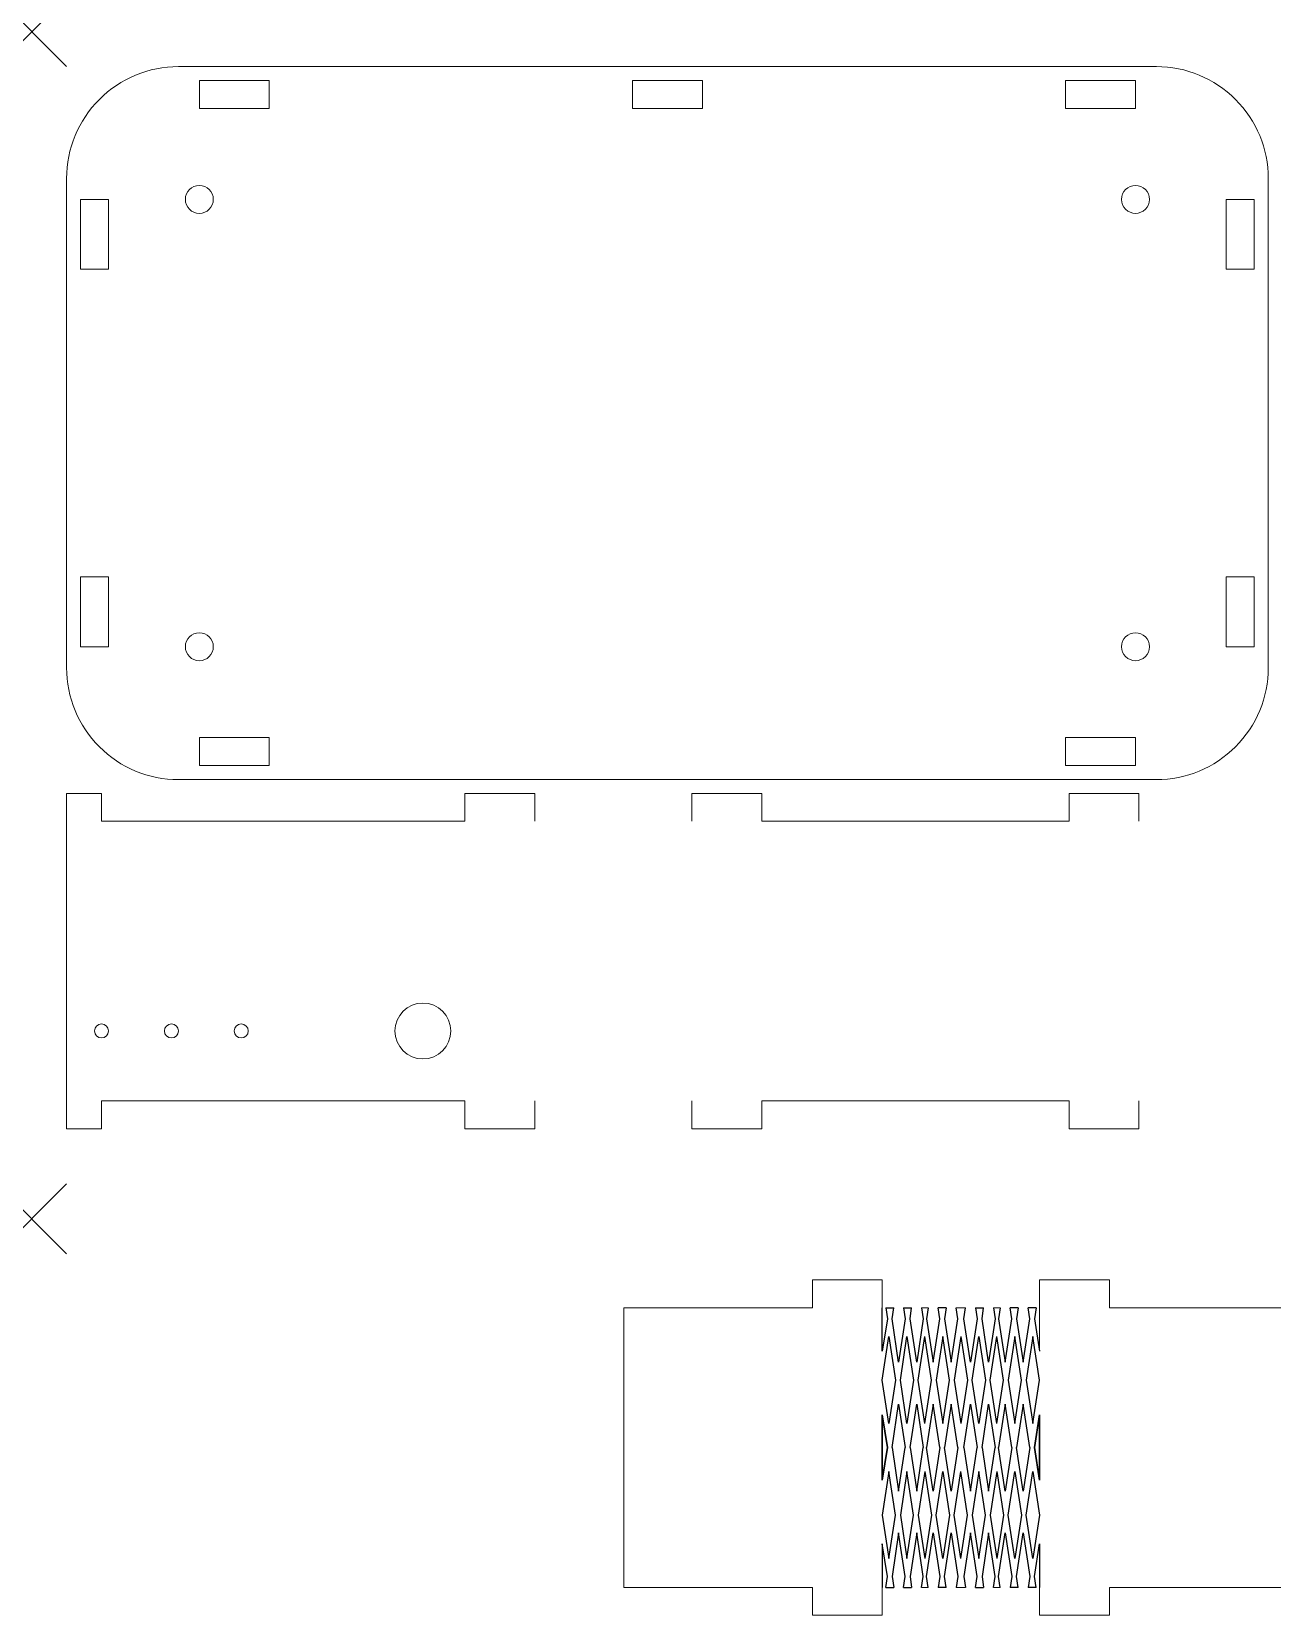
# Model space of a CAD drawing. Header units: inches. Extents: x -2 to 494, y -173 to 113.
# Drawn here: x -2.2 to 175.4, y -113.7 to 112.8 of the extents above; entities that cross this region are included whole.
import ezdxf

# ---------------------------------------------------------------- set-up
doc = ezdxf.new("R2010")
doc.units = ezdxf.units.IN
doc.header["$MEASUREMENT"] = 0
doc.header["$PDMODE"] = 3
doc.header["$PDSIZE"] = 5
doc.layers.add('Construcion', color=3, linetype='Continuous', lineweight=0, plot=False)
doc.layers.add('Cut', color=7, linetype='Continuous', lineweight=5)

msp = doc.modelspace()

# ---------------------------------------------------------------- linework, layer by layer
at = {"extrusion": (0, -1.22465e-16, -1)}
for p, q in [((119.58, -75.97), (119.58, -69.74)), ((120.06, -69.74), (120.3, -71.3)), ((120.06, -69.74), (121.21, -69.74)), ((120.97, -71.3), (121.21, -69.74)), ((122.63, -69.74), (122.87, -71.3)), ((122.63, -69.74), (123.78, -69.74)), ((123.55, -71.3), (123.78, -69.74)), ((125.21, -69.74), (125.45, -71.3)), ((126.16, -69.74), (125.92, -71.3)), ((127.82, -71.3), (127.58, -69.74)), ((128.73, -69.74), (127.58, -69.74)), ((128.73, -69.74), (128.5, -71.3)), ((130.4, -71.3), (130.16, -69.74)), ((120.3, -71.3), (119.58, -75.97)), ((121.92, -77.53), (120.97, -71.3)), ((122.87, -71.3), (121.92, -77.53)), ((124.5, -77.53), (123.55, -71.3)), ((125.45, -71.3), (124.5, -77.53)), ((125.92, -71.3), (126.87, -77.53)), ((126.87, -77.53), (127.82, -71.3)), ((128.5, -71.3), (129.45, -77.53)), ((129.45, -77.53), (130.4, -71.3)), ((119.58, -80.08), (120.53, -73.85)), ((120.53, -73.85), (121.49, -80.08)), ((122.16, -80.08), (123.11, -73.85)), ((123.11, -73.85), (124.06, -80.08)), ((124.73, -80.08), (125.68, -73.85)), ((126.63, -80.08), (125.68, -73.85)), ((128.26, -73.85), (127.31, -80.08)), ((129.21, -80.08), (128.26, -73.85)), ((130.83, -73.85), (129.88, -80.08)), ((120.53, -86.31), (119.58, -80.08)), ((121.49, -80.08), (120.53, -86.31)), ((123.11, -86.31), (122.16, -80.08)), ((124.06, -80.08), (123.11, -86.31)), ((125.68, -86.31), (124.73, -80.08)), ((125.68, -86.31), (126.63, -80.08)), ((127.31, -80.08), (128.26, -86.31)), ((128.26, -86.31), (129.21, -80.08)), ((129.88, -80.08), (130.83, -86.31)), ((120.97, -89.74), (121.92, -83.51)), ((121.92, -83.51), (122.87, -89.74)), ((123.55, -89.74), (124.5, -83.51)), ((124.5, -83.51), (125.45, -89.74)), ((126.87, -83.51), (125.92, -89.74)), ((127.82, -89.74), (126.87, -83.51)), ((129.45, -83.51), (128.5, -89.74)), ((130.4, -89.74), (129.45, -83.51)), ((119.58, -85.07), (120.3, -89.74)), ((119.58, -94.42), (119.58, -85.07)), ((120.3, -89.74), (119.58, -94.42))]:
    msp.add_line(p, q, dxfattribs=at)
at = {"extrusion": (1.29161e-32, -1.22465e-16, -1)}
for p, q in [((131.27, -71.3), (131.51, -69.74)), ((132.93, -69.74), (133.17, -71.3)), ((132.93, -69.74), (134.08, -69.74)), ((133.85, -71.3), (134.08, -69.74)), ((135.51, -69.74), (135.75, -71.3)), ((136.46, -69.74), (136.22, -71.3)), ((138.12, -71.3), (137.88, -69.74)), ((139.03, -69.74), (137.88, -69.74)), ((139.03, -69.74), (138.8, -71.3)), ((140.7, -71.3), (140.46, -69.74)), ((141.61, -69.74), (140.46, -69.74)), ((141.61, -69.74), (141.37, -71.3)), ((132.22, -77.53), (131.27, -71.3)), ((133.17, -71.3), (132.22, -77.53)), ((134.8, -77.53), (133.85, -71.3)), ((135.75, -71.3), (134.8, -77.53)), ((136.22, -71.3), (137.17, -77.53)), ((137.17, -77.53), (138.12, -71.3)), ((138.8, -71.3), (139.75, -77.53)), ((139.75, -77.53), (140.7, -71.3)), ((141.37, -71.3), (142.08, -75.97)), ((130.83, -73.85), (131.78, -80.08)), ((132.46, -80.08), (133.41, -73.85)), ((133.41, -73.85), (134.36, -80.08)), ((135.03, -80.08), (135.98, -73.85)), ((136.93, -80.08), (135.98, -73.85)), ((138.56, -73.85), (137.61, -80.08)), ((139.51, -80.08), (138.56, -73.85)), ((141.13, -73.85), (140.18, -80.08)), ((142.08, -80.08), (141.13, -73.85)), ((131.78, -80.08), (130.83, -86.31)), ((133.41, -86.31), (132.46, -80.08)), ((134.36, -80.08), (133.41, -86.31)), ((135.98, -86.31), (135.03, -80.08)), ((135.98, -86.31), (136.93, -80.08)), ((137.61, -80.08), (138.56, -86.31)), ((138.56, -86.31), (139.51, -80.08)), ((140.18, -80.08), (141.13, -86.31)), ((141.13, -86.31), (142.08, -80.08)), ((131.27, -89.74), (132.22, -83.51)), ((132.22, -83.51), (133.17, -89.74)), ((133.85, -89.74), (134.8, -83.51)), ((134.8, -83.51), (135.75, -89.74)), ((137.17, -83.51), (136.22, -89.74)), ((138.12, -89.74), (137.17, -83.51)), ((139.75, -83.51), (138.8, -89.74)), ((140.7, -89.74), (139.75, -83.51)), ((142.08, -85.07), (141.37, -89.74)), ((141.37, -89.74), (142.08, -85.07)), ((142.08, -94.42), (142.08, -85.07)), ((142.08, -85.07), (142.08, -94.42)), ((131.27, -89.74), (132.22, -95.97)), ((132.22, -95.97), (133.17, -89.74)), ((133.85, -89.74), (134.8, -95.97)), ((134.8, -95.97), (135.75, -89.74)), ((137.17, -95.97), (136.22, -89.74)), ((138.12, -89.74), (137.17, -95.97)), ((139.75, -95.97), (138.8, -89.74)), ((140.7, -89.74), (139.75, -95.97)), ((141.37, -89.74), (142.08, -94.42)), ((142.08, -94.42), (141.37, -89.74)), ((131.78, -99.4), (130.83, -93.17)), ((133.41, -93.17), (132.46, -99.4)), ((134.36, -99.4), (133.41, -93.17)), ((135.98, -93.17), (135.03, -99.4)), ((135.98, -93.17), (136.93, -99.4)), ((137.61, -99.4), (138.56, -93.17)), ((138.56, -93.17), (139.51, -99.4)), ((140.18, -99.4), (141.13, -93.17)), ((141.13, -93.17), (142.08, -99.4)), ((130.83, -105.63), (131.78, -99.4)), ((132.46, -99.4), (133.41, -105.63)), ((133.41, -105.63), (134.36, -99.4)), ((135.03, -99.4), (135.98, -105.63)), ((136.93, -99.4), (135.98, -105.63)), ((138.56, -105.63), (137.61, -99.4)), ((139.51, -99.4), (138.56, -105.63)), ((141.13, -105.63), (140.18, -99.4)), ((142.08, -99.4), (141.13, -105.63)), ((132.22, -101.95), (131.27, -108.18)), ((133.17, -108.18), (132.22, -101.95)), ((134.8, -101.95), (133.85, -108.18)), ((135.75, -108.18), (134.8, -101.95)), ((136.22, -108.18), (137.17, -101.95)), ((137.17, -101.95), (138.12, -108.18)), ((138.8, -108.18), (139.75, -101.95)), ((139.75, -101.95), (140.7, -108.18)), ((141.37, -108.18), (142.08, -103.51)), ((142.08, -103.51), (142.08, -109.74)), ((131.27, -108.18), (131.51, -109.74)), ((132.93, -109.74), (133.17, -108.18)), ((133.85, -108.18), (134.08, -109.74)), ((135.51, -109.74), (135.75, -108.18)), ((136.46, -109.74), (136.22, -108.18)), ((138.12, -108.18), (137.88, -109.74)), ((139.03, -109.74), (138.8, -108.18)), ((140.7, -108.18), (140.46, -109.74)), ((141.61, -109.74), (141.37, -108.18)), ((132.93, -109.74), (134.08, -109.74)), ((139.03, -109.74), (137.88, -109.74)), ((141.61, -109.74), (140.46, -109.74))]:
    msp.add_line(p, q, dxfattribs=at)
at = {"extrusion": (1.93711e-64, -1.22465e-16, -1)}
for p, q in [((120.3, -89.74), (119.58, -85.07)), ((119.58, -85.07), (119.58, -94.42)), ((119.58, -94.42), (120.3, -89.74)), ((120.97, -89.74), (121.92, -95.97)), ((121.92, -95.97), (122.87, -89.74)), ((123.55, -89.74), (124.5, -95.97)), ((124.5, -95.97), (125.45, -89.74)), ((126.87, -95.97), (125.92, -89.74)), ((127.82, -89.74), (126.87, -95.97)), ((129.45, -95.97), (128.5, -89.74)), ((130.4, -89.74), (129.45, -95.97)), ((120.53, -93.17), (119.58, -99.4)), ((121.49, -99.4), (120.53, -93.17)), ((123.11, -93.17), (122.16, -99.4)), ((124.06, -99.4), (123.11, -93.17)), ((125.68, -93.17), (124.73, -99.4)), ((125.68, -93.17), (126.63, -99.4)), ((127.31, -99.4), (128.26, -93.17)), ((128.26, -93.17), (129.21, -99.4)), ((129.88, -99.4), (130.83, -93.17)), ((119.58, -99.4), (120.53, -105.63)), ((120.53, -105.63), (121.49, -99.4)), ((122.16, -99.4), (123.11, -105.63)), ((123.11, -105.63), (124.06, -99.4)), ((124.73, -99.4), (125.68, -105.63)), ((126.63, -99.4), (125.68, -105.63)), ((128.26, -105.63), (127.31, -99.4)), ((129.21, -99.4), (128.26, -105.63)), ((130.83, -105.63), (129.88, -99.4)), ((121.92, -101.95), (120.97, -108.18)), ((122.87, -108.18), (121.92, -101.95)), ((124.5, -101.95), (123.55, -108.18)), ((125.45, -108.18), (124.5, -101.95)), ((125.92, -108.18), (126.87, -101.95)), ((126.87, -101.95), (127.82, -108.18)), ((128.5, -108.18), (129.45, -101.95)), ((129.45, -101.95), (130.4, -108.18)), ((120.3, -108.18), (119.58, -103.51)), ((119.58, -103.51), (119.58, -109.74)), ((120.06, -109.74), (120.3, -108.18)), ((120.97, -108.18), (121.21, -109.74)), ((122.63, -109.74), (122.87, -108.18)), ((123.55, -108.18), (123.78, -109.74)), ((125.21, -109.74), (125.45, -108.18)), ((126.16, -109.74), (125.92, -108.18)), ((127.82, -108.18), (127.58, -109.74)), ((128.73, -109.74), (128.5, -108.18)), ((130.4, -108.18), (130.16, -109.74)), ((120.06, -109.74), (121.21, -109.74)), ((122.63, -109.74), (123.78, -109.74)), ((128.73, -109.74), (127.58, -109.74))]:
    msp.add_line(p, q, dxfattribs=at)
at = {"layer": 'Construcion', "lineweight": 5}
for p in [(-2.18, 112.83), (-2.18, -57.01)]:
    msp.add_point(p, dxfattribs=at)
at = {"layer": 'Cut', "lineweight": 5}
for p, q in [((21.82, 105.83), (21.82, 101.83)), ((21.82, 105.83), (31.82, 105.83)), ((31.82, 105.83), (31.82, 101.83)), ((83.82, 105.83), (83.82, 101.83)), ((83.82, 105.83), (93.82, 105.83)), ((93.82, 105.83), (93.82, 101.83)), ((145.82, 101.83), (145.82, 105.83)), ((145.82, 105.83), (155.82, 105.83)), ((155.82, 101.83), (155.82, 105.83)), ((8.82, 88.83), (4.82, 88.83)), ((4.82, 88.83), (4.82, 78.83)), ((172.82, 88.83), (168.82, 88.83)), ((172.82, 88.83), (172.82, 78.83)), ((8.82, 78.83), (4.82, 78.83)), ((172.82, 78.83), (168.82, 78.83)), ((4.82, 34.83), (8.82, 34.83)), ((4.82, 34.83), (4.82, 24.83)), ((168.82, 34.83), (172.82, 34.83)), ((172.82, 34.83), (172.82, 24.83)), ((4.82, 24.83), (8.82, 24.83)), ((168.82, 24.83), (172.82, 24.83)), ((21.82, 11.83), (21.82, 7.83)), ((31.82, 11.83), (31.82, 7.83)), ((145.82, 7.83), (145.82, 11.83)), ((155.82, 7.83), (155.82, 11.83)), ((21.82, 7.83), (31.82, 7.83)), ((145.82, 7.83), (155.82, 7.83)), ((7.82, 3.86), (2.82, 3.86)), ((2.82, -0.14), (2.82, 3.86)), ((7.82, -0.14), (7.82, 3.86)), ((59.82, 3.86), (69.82, 3.86)), ((59.82, 3.86), (59.82, -0.14)), ((69.82, 3.86), (69.82, -0.14)), ((92.32, 3.86), (92.32, -0.14)), ((92.32, 3.86), (102.32, 3.86)), ((102.32, 3.86), (102.32, -0.14)), ((146.32, 3.86), (156.32, 3.86)), ((146.32, 3.86), (146.32, -0.14)), ((156.32, 3.86), (156.32, -0.14)), ((2.82, -0.14), (2.82, -40.14)), ((2.82, -0.14), (2.82, -40.14)), ((7.82, -0.14), (59.82, -0.14)), ((102.32, -0.14), (146.32, -0.14)), ((2.82, -40.14), (2.82, -44.14)), ((59.82, -40.14), (7.82, -40.14)), ((7.82, -40.14), (7.82, -44.14)), ((59.82, -40.14), (59.82, -44.14)), ((69.82, -40.14), (69.82, -44.14)), ((92.32, -40.14), (92.32, -44.14)), ((102.32, -40.14), (102.32, -44.14)), ((102.32, -40.14), (146.32, -40.14)), ((146.32, -40.14), (146.32, -44.14)), ((156.32, -40.14), (156.32, -44.14)), ((2.82, -44.14), (7.82, -44.14)), ((59.82, -44.14), (69.82, -44.14)), ((92.32, -44.14), (102.32, -44.14)), ((146.32, -44.14), (156.32, -44.14)), ((109.58, -65.74), (119.58, -65.74)), ((109.58, -65.74), (109.58, -69.74)), ((119.58, -65.74), (119.58, -69.74)), ((142.08, -65.74), (142.08, -69.74)), ((142.08, -65.74), (152.08, -65.74)), ((152.08, -65.74), (152.08, -69.74)), ((152.08, -69.74), (204.08, -69.74)), ((109.58, -109.74), (109.58, -113.74)), ((119.58, -109.74), (119.58, -113.74)), ((142.08, -109.74), (142.08, -113.74)), ((152.08, -109.74), (152.08, -113.74)), ((204.08, -109.74), (152.08, -109.74)), ((109.58, -113.74), (119.58, -113.74)), ((142.08, -113.74), (152.08, -113.74))]:
    msp.add_line(p, q, dxfattribs=at)
at = {"layer": 'Cut', "extrusion": (6.45807e-33, -1.22465e-16, -1)}
for p, q in [((109.58, -69.74), (82.57, -69.74)), ((82.57, -69.74), (82.57, -109.74)), ((130.16, -69.74), (131.51, -69.74)), ((142.08, -75.97), (142.08, -69.74)), ((82.57, -109.74), (109.58, -109.74)), ((130.16, -109.74), (131.51, -109.74))]:
    msp.add_line(p, q, dxfattribs=at)
at = {"layer": 'Cut', "extrusion": (0, -1.22465e-16, -1)}
msp.add_line((125.21, -69.74), (126.16, -69.74), dxfattribs=at)
at = {"layer": 'Cut', "extrusion": (1.29161e-32, -1.22465e-16, -1)}
for p, q in [((136.46, -69.74), (135.51, -69.74)), ((136.46, -109.74), (135.51, -109.74))]:
    msp.add_line(p, q, dxfattribs=at)
at = {"layer": 'Cut', "extrusion": (1.93711e-64, -1.22465e-16, -1)}
msp.add_line((125.21, -109.74), (126.16, -109.74), dxfattribs=at)
at = {"layer": 'Cut', "lineweight": 5}
for points in [[(158.82, 107.83), (18.82, 107.83, 0.414214), (2.82, 91.83), (2.82, 88.83)], [(174.82, 21.83), (174.82, 91.83, 0.414214), (158.82, 107.83), (155.82, 107.83)], [(2.82, 91.83), (2.82, 21.83, 0.414214), (18.82, 5.83), (21.82, 5.83)], [(155.82, 5.83), (158.82, 5.83, 0.414214), (174.82, 21.83), (174.82, 24.83)]]:
    msp.add_lwpolyline(points, format="xyb", dxfattribs=at)
for points in [[(145.82, 107.83), (31.82, 107.83)], [(31.82, 101.83), (21.82, 101.83)], [(93.82, 101.83), (83.82, 101.83)], [(155.82, 101.83), (145.82, 101.83)], [(8.82, 88.83), (8.82, 78.83)], [(168.82, 78.83), (168.82, 88.83)], [(2.82, 78.83), (2.82, 34.83)], [(174.82, 34.83), (174.82, 78.83)], [(8.82, 34.83), (8.82, 24.83)], [(168.82, 24.83), (168.82, 34.83)], [(21.82, 11.83), (31.82, 11.83)], [(145.82, 11.83), (155.82, 11.83)], [(18.82, 5.83), (158.82, 5.83)]]:
    msp.add_lwpolyline(points, dxfattribs=at)
for centre, radius in [((21.82, 88.83), 2), ((155.82, 88.83), 2), ((21.82, 24.83), 2), ((155.82, 24.83), 2), ((53.82, -30.14), 4), ((7.82, -30.14), 1), ((17.82, -30.14), 1), ((27.82, -30.14), 1)]:
    msp.add_circle(centre, radius, dxfattribs=at)

doc.saveas('drawing.dxf')
